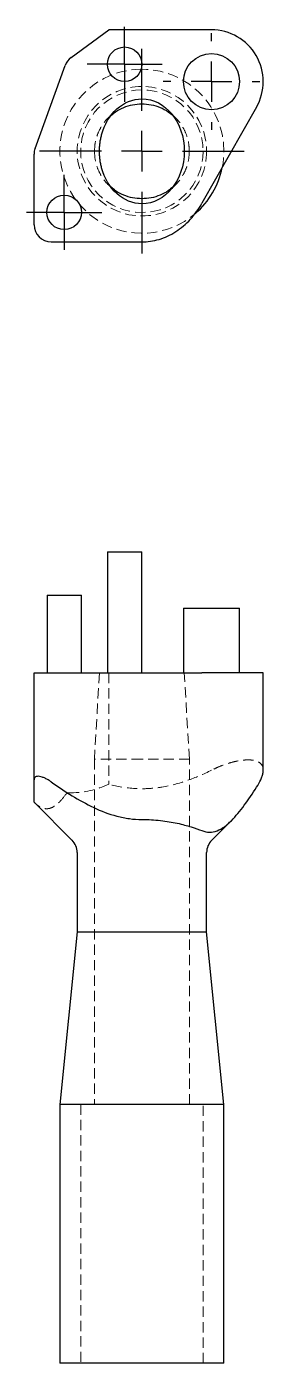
# Model space of a CAD drawing. Header units: millimetres. Extents: x 68 to 236, y 7 to 172.
# Drawn here: x 68.2 to 97.4, y 7 to 171.7 of the extents above.
import ezdxf

# ---------------------------------------------------------------- set-up
doc = ezdxf.new("R2010")
doc.units = ezdxf.units.MM
doc.linetypes.add('HIDDEN', pattern=[1.905, 1.27, -0.635])
doc.layers.add('10', color=7, linetype='Continuous')

# ---------------------------------------------------------------- blocks, each defined once
blk = doc.blocks.new('SW_CENTERMARKSYMBOL_0')
at = {"layer": '10', "color": 0}
for p, q in [((0, 5), (0, 5.96)), ((0, 0), (0, 2.5)), ((-5, 0), (-5.96, 0)), ((0, 0), (-2.5, 0)), ((0, 0), (0, -2.5)), ((0, 0), (2.5, 0)), ((5, 0), (5.96, 0)), ((0, -5), (0, -5.96))]:
    blk.add_line(p, q, dxfattribs=at)
blk = doc.blocks.new('SW_CENTERMARKSYMBOL_1')
at = {"layer": '10', "color": 0}
for p, q in [((0, 2.5), (0, 4.63)), ((0, 0), (0, 2.5)), ((-2.5, 0), (-4.63, 0)), ((0, 0), (-2.5, 0)), ((0, 0), (0, -2.5)), ((0, 0), (2.5, 0)), ((2.5, 0), (4.63, 0)), ((0, -2.5), (0, -4.63))]:
    blk.add_line(p, q, dxfattribs=at)
blk = doc.blocks.new('SW_CENTERMARKSYMBOL_2')
at = {"layer": '10', "color": 0}
for p, q in [((0, 5), (0, 12.61)), ((0, 0), (0, 2.5)), ((-5, 0), (-12.61, 0)), ((0, 0), (-2.5, 0)), ((0, 0), (0, -2.5)), ((0, 0), (2.5, 0)), ((5, 0), (12.61, 0)), ((0, -5), (0, -12.61))]:
    blk.add_line(p, q, dxfattribs=at)
blk = doc.blocks.new('SW_CENTERMARKSYMBOL_3')
at = {"layer": '10', "color": 0}
for p, q in [((0, 2.5), (0, 4.63)), ((0, 0), (0, 2.5)), ((-2.5, 0), (-4.63, 0)), ((0, 0), (-2.5, 0)), ((0, 0), (0, -2.5)), ((0, 0), (2.5, 0)), ((2.5, 0), (4.63, 0)), ((0, -2.5), (0, -4.63))]:
    blk.add_line(p, q, dxfattribs=at)

msp = doc.modelspace()

# ---------------------------------------------------------------- linework, layer by layer
at = {"color": 7, "linetype": 'Continuous', "lineweight": 25}
for p, q in [((73.67, 167.94), (78.31, 171.35)), ((90.97, 171.35), (78.31, 171.35)), ((69.22, 156.74), (72.93, 166.95)), ((96.52, 161.82), (89.79, 149.97)), ((69.09, 147.34), (69.09, 156.01)), ((71.22, 145.22), (82.39, 145.22)), ((78.13, 107), (78.13, 92.11)), ((78.13, 107), (80.26, 107)), ((80.26, 107), (82.39, 107)), ((82.39, 92.11), (82.39, 107)), ((70.69, 101.68), (70.69, 92.11)), ((70.69, 101.68), (72.81, 101.68)), ((72.81, 101.68), (74.94, 101.68)), ((74.94, 92.11), (74.94, 101.68)), ((87.51, 100.09), (87.51, 92.11)), ((87.51, 100.09), (90.97, 100.09)), ((90.97, 100.09), (94.43, 100.09)), ((94.43, 92.11), (94.43, 100.09)), ((69.09, 78.93), (69.09, 92.11)), ((69.09, 92.11), (71.22, 92.11)), ((71.22, 92.11), (82.39, 92.11)), ((96.52, 92.11), (89.79, 92.11)), ((97.35, 92.11), (96.52, 92.11)), ((97.35, 80.09), (97.35, 92.11)), ((69.13, 76.11), (73.79, 71.45)), ((90.99, 71.45), (93.45, 73.91)), ((74.41, 69.95), (74.41, 60.19)), ((90.37, 60.19), (90.37, 69.95)), ((74.41, 60.19), (72.28, 38.91)), ((74.41, 60.19), (82.39, 60.19)), ((82.39, 60.19), (90.37, 60.19)), ((92.5, 38.91), (90.37, 60.19)), ((72.28, 38.91), (72.28, 7)), ((92.5, 38.91), (72.28, 38.91)), ((92.5, 7), (92.5, 38.91)), ((92.5, 7), (72.28, 7))]:
    msp.add_line(p, q, dxfattribs=at)
at = {"color": 7, "linetype": 'HIDDEN', "lineweight": 18}
for p, q in [((78.89, 161.19), (78.25, 160.52)), ((86.53, 160.52), (85.89, 161.19)), ((78.25, 152.25), (78.89, 151.58)), ((85.89, 151.58), (86.53, 152.25)), ((77.15, 92.11), (76.54, 81.47)), ((78.31, 92.11), (78.31, 78.36)), ((88.24, 81.47), (87.62, 92.11)), ((76.54, 81.47), (76.54, 38.91)), ((88.24, 38.91), (88.24, 81.47)), ((74.84, 38.91), (74.84, 7)), ((89.94, 7), (89.94, 38.91))]:
    msp.add_line(p, q, dxfattribs=at)
at = {"color": 7, "linetype": 'Continuous', "lineweight": 25}
for centre, radius in [((80.26, 167.11), 2.13), ((90.97, 164.97), 3.46), ((72.81, 148.86), 2.13)]:
    msp.add_circle(centre, radius, dxfattribs=at)
at = {"color": 7, "linetype": 'HIDDEN', "lineweight": 18}
for radius in [7.98, 7.55]:
    msp.add_circle((82.39, 156.39), radius, dxfattribs=at)
at = {"color": 7, "linetype": 'Continuous', "lineweight": 25}
for centre, radius, start, end in [((90.97, 164.97), 6.38, 330.3961, 90), ((74.93, 166.23), 2.13, 126.3346, 160.0373), ((71.22, 156.01), 2.13, 160.0373, 180), ((82.39, 156.39), 10.11, 310.6991, 348.513), ((71.22, 147.34), 2.13, 180, 270), ((72.28, 69.95), 2.13, 0, 45), ((92.5, 69.95), 2.13, 135, 180)]:
    msp.add_arc(centre, radius, start, end, dxfattribs=at)
at = {"color": 7, "linetype": 'HIDDEN', "lineweight": 18}
for start, end in [(90, 310.6991), (348.513, 90)]:
    msp.add_arc((82.39, 156.39), 10.11, start, end, dxfattribs=at)
at = {"color": 7, "linetype": 'Continuous', "lineweight": 25}
for points, knots in [([(77.15, 156.39), (77.15, 156.21), (77.17, 155.86), (77.22, 155.34), (77.3, 154.83), (77.99, 151.89), (80.08, 149.92), (85.28, 149.92), (87.62, 152.82), (87.62, 159.96), (85.28, 162.85), (80.08, 162.85), (77.99, 160.88), (77.3, 157.94), (77.22, 157.44), (77.17, 156.92), (77.15, 156.57), (77.15, 156.39)], [0, 0, 0, 0, 0.0125, 0.025, 0.0375, 0.05, 0.25, 0.25, 0.5, 0.5, 0.75, 0.75, 0.95, 0.9625, 0.975, 0.9875, 1, 1, 1, 1]), ([(78.56, 160.78), (78.75, 160.94), (79.22, 161.36), (80.14, 161.82), (81.24, 162.17), (82.01, 162.22), (82.39, 162.24)], [0, 0, 0, 0, 0.179245, 0.45283, 0.726415, 1, 1, 1, 1]), ([(82.39, 162.24), (82.77, 162.22), (83.54, 162.17), (84.64, 161.82), (85.55, 161.37), (86.02, 160.95), (86.2, 160.79)], [0, 0, 0, 0, 0.275511, 0.551021, 0.826532, 1, 1, 1, 1]), ([(82.39, 150.54), (82.01, 150.56), (81.24, 150.6), (80.14, 150.95), (79.23, 151.41), (78.76, 151.82), (78.58, 151.98)], [0, 0, 0, 0, 0.275511, 0.551021, 0.826532, 1, 1, 1, 1]), ([(86.22, 152), (86.03, 151.83), (85.56, 151.41), (84.64, 150.95), (83.54, 150.6), (82.77, 150.56), (82.39, 150.54)], [0, 0, 0, 0, 0.179245, 0.45283, 0.726415, 1, 1, 1, 1]), ([(82.39, 145.22), (83.08, 145.22), (83.8, 145.32), (85.21, 145.74), (85.91, 146.06), (87.21, 146.9), (87.82, 147.42), (88.91, 148.6), (89.39, 149.27), (89.79, 149.97)], [0, 0, 0, 0, 0.25, 0.25, 0.5, 0.5, 0.75, 0.75, 1, 1, 1, 1]), ([(82.39, 92.11), (83.08, 92.11), (83.8, 92.11), (85.21, 92.11), (85.91, 92.11), (87.21, 92.11), (87.82, 92.11), (88.91, 92.11), (89.39, 92.11), (89.79, 92.11)], [0, 0, 0, 0, 0.25, 0.25, 0.5, 0.5, 0.75, 0.75, 1, 1, 1, 1]), ([(71.22, 78.65), (71.1, 78.73), (70.97, 78.82), (70.72, 78.97), (70.59, 79.04), (70.34, 79.16), (70.21, 79.21), (69.97, 79.29), (69.85, 79.32), (69.64, 79.35), (69.54, 79.35), (69.38, 79.33), (69.31, 79.31), (69.14, 79.2), (69.09, 79.08), (69.09, 78.93)], [0, 0, 0, 0, 0.125, 0.125, 0.25, 0.25, 0.375, 0.375, 0.5, 0.5, 0.625, 0.625, 0.75, 0.75, 1, 1, 1, 1]), ([(96.52, 77.99), (96.71, 78.31), (97.01, 78.8), (97.23, 79.38), (97.34, 79.78), (97.34, 80), (97.34, 80.09)], [0, 0, 0, 0, 0.409189, 0.621575, 0.833908, 1, 1, 1, 1]), ([(69.09, 76.15), (69.09, 76.2), (69.09, 76.51), (69.09, 77.26), (69.09, 77.55), (69.09, 78.2), (69.09, 78.56), (69.09, 78.93)], [0, 0, 0, 0, 0.5, 0.5, 0.75, 0.75, 1, 1, 1, 1]), ([(71.22, 78.65), (72.06, 78.06), (72.9, 77.49), (74.64, 76.43), (75.53, 75.94), (77.36, 75.07), (78.31, 74.7), (79.82, 74.3), (80.33, 74.2), (81.35, 74.06), (81.87, 74.02), (82.39, 74.02)], [0, 0, 0, 0, 0.25, 0.25, 0.5, 0.5, 0.75, 0.75, 0.875, 0.875, 1, 1, 1, 1]), ([(89.79, 72.65), (90.1, 72.52), (90.41, 72.46), (91.03, 72.45), (91.35, 72.52), (91.96, 72.75), (92.26, 72.92), (92.7, 73.24), (92.85, 73.36), (93.14, 73.61), (93.28, 73.74), (93.97, 74.43), (94.5, 75.08), (95.53, 76.48), (96.03, 77.22), (96.52, 77.99)], [0, 0, 0, 0, 0.125, 0.125, 0.25, 0.25, 0.375, 0.375, 0.4375, 0.4375, 0.5, 0.5, 0.75, 0.75, 1, 1, 1, 1]), ([(69.09, 76.15), (69.09, 76.15), (69.1, 76.14), (69.12, 76.12), (69.13, 76.11)], [0, 0, 0, 0, 0.747858, 1, 1, 1, 1]), ([(82.39, 74.02), (83.18, 74.02), (83.94, 73.98), (85.05, 73.86), (85.41, 73.81), (86.1, 73.7), (86.43, 73.63), (87.07, 73.5), (87.37, 73.42), (87.94, 73.27), (88.21, 73.2), (88.97, 72.96), (89.41, 72.8), (89.79, 72.65)], [0, 0, 0, 0, 0.25, 0.25, 0.375, 0.375, 0.5, 0.5, 0.625, 0.625, 0.75, 0.75, 1, 1, 1, 1])]:
    msp.add_open_spline(points, degree=3, knots=knots, dxfattribs=at)
at = {"color": 7, "linetype": 'HIDDEN', "lineweight": 18}
for points, knots in [([(76.54, 156.39), (76.56, 156.77), (76.6, 157.54), (76.95, 158.64), (77.5, 159.65), (78.05, 160.38), (78.45, 160.69), (78.56, 160.78)], [0, 0, 0, 0, 0.230159, 0.460317, 0.690476, 0.920635, 1, 1, 1, 1]), ([(86.2, 160.79), (86.31, 160.71), (86.72, 160.38), (87.28, 159.65), (87.83, 158.64), (88.17, 157.54), (88.22, 156.77), (88.24, 156.39)], [0, 0, 0, 0, 0.084747, 0.31356, 0.542373, 0.771187, 1, 1, 1, 1]), ([(78.58, 151.98), (78.47, 152.07), (78.06, 152.39), (77.5, 153.12), (76.95, 154.13), (76.6, 155.24), (76.56, 156), (76.54, 156.39)], [0, 0, 0, 0, 0.0847467, 0.31356, 0.5423733, 0.7711867, 1, 1, 1, 1]), ([(88.24, 156.39), (88.22, 156), (88.17, 155.24), (87.83, 154.13), (87.28, 153.12), (86.73, 152.4), (86.32, 152.08), (86.22, 152)], [0, 0, 0, 0, 0.230159, 0.460317, 0.690476, 0.920635, 1, 1, 1, 1]), ([(82.39, 81.47), (79.81, 81.47), (77.47, 81.47), (76.7, 81.47), (76.61, 81.47), (76.55, 81.47), (76.54, 81.47), (76.54, 81.47)], [0.75, 0.75, 0.75, 0.75, 0.95, 0.9625, 0.975, 0.9875, 1, 1, 1, 1]), ([(97.34, 80.09), (97.34, 80.16), (97.36, 80.4), (97.22, 80.73), (96.9, 81.07), (96.41, 81.28), (95.79, 81.38), (95.11, 81.37), (94.35, 81.28), (93.56, 81.1), (92.72, 80.85), (91.85, 80.52), (91.27, 80.24), (90.97, 80.1)], [0, 0, 0, 0, 0.0430321, 0.1512183, 0.2567249, 0.3662085, 0.458581, 0.5540968, 0.6396741, 0.7276409, 0.8152717, 0.9050132, 1, 1, 1, 1]), ([(90.97, 80.1), (89.99, 79.62), (89, 79.18), (86.96, 78.47), (85.92, 78.19), (84.3, 77.93), (83.76, 77.87), (82.66, 77.81), (82.1, 77.81), (80.46, 77.9), (79.38, 78.08), (78.31, 78.36)], [0, 0, 0, 0, 0.25, 0.25, 0.5, 0.5, 0.625, 0.625, 0.75, 0.75, 1, 1, 1, 1]), ([(69.13, 76.11), (69.14, 76.1), (69.16, 76.08), (69.19, 76.05), (69.21, 76.03), (69.22, 76.03)], [0, 0, 0, 0, 0.526048, 0.762738, 1, 1, 1, 1]), ([(72.93, 77.03), (72.64, 76.63), (72.34, 76.28), (71.74, 75.73), (71.43, 75.53), (70.95, 75.37), (70.79, 75.35), (70.47, 75.35), (70.31, 75.38), (69.84, 75.54), (69.53, 75.74), (69.22, 76.03)], [0, 0, 0, 0, 0.25, 0.25, 0.5, 0.5, 0.625, 0.625, 0.75, 0.75, 1, 1, 1, 1]), ([(72.93, 77.03), (73, 77.13), (73.09, 77.2), (73.34, 77.3), (73.49, 77.33), (73.67, 77.33)], [0, 0, 0, 0, 0.5, 0.5, 1, 1, 1, 1])]:
    msp.add_open_spline(points, degree=3, knots=knots, dxfattribs=at)
for points in [[(88.24, 81.47), (88.24, 81.47), (85.62, 81.47), (82.39, 81.47)], [(78.31, 78.36), (76.81, 77.69), (75.27, 77.3), (73.67, 77.33)]]:
    msp.add_open_spline(points, degree=3, dxfattribs=at)

# ---------------------------------------------------------------- block references
at = {"layer": '10'}
for name, p in [('SW_CENTERMARKSYMBOL_3', (80.26, 167.11)), ('SW_CENTERMARKSYMBOL_0', (90.97, 164.97)), ('SW_CENTERMARKSYMBOL_2', (82.39, 156.39)), ('SW_CENTERMARKSYMBOL_1', (72.81, 148.86))]:
    msp.add_blockref(name, p, dxfattribs=at)

doc.saveas('drawing.dxf')
